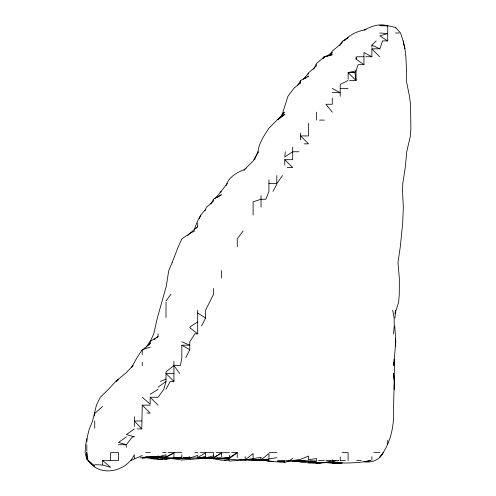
<?xml version="1.0" encoding="UTF-8"?>
<svg xmlns="http://www.w3.org/2000/svg" width="496" height="496" viewBox="0 0 496 496"><rect width="100%" height="100%" fill="white"/><g stroke="black" fill="none" stroke-linecap="round" stroke-linejoin="round"><path stroke-width="0.74" d="M276.867 175.522L276.731 183.439L268.95 183.439M393.867 361.956L393.737 365.558L395.783 341.8L394.773 325.965M137.256 428.904L141.782 428.904L142.259 405.145L150.176 405.145M94.321 415.946L94.513 413.063M394.946 318.048L395.641 310.13M393.533 333.882L394.246 325.965L394.14 318.048L392.64 310.13M86.831 441.793L87.302 436.821L89.305 428.904L92.578 420.98L96.429 405.145L100.291 397.228L108.481 389.31L115.711 381.393L125.339 373.476L133.12 365.558L132.432 366.873M285.305 151.764L284.785 156.972L292.702 151.764L298.989 151.764M257.852 153.208C258.391 143.666 263.959 135.861 268.95 128.129L276.867 120.199L284.785 114.316L277.971 119.648M220.739 192.795L221.005 191.357M86.831 438.619L85.665 444.738L85.101 452.656L86.831 459.178L94.748 466.283L87.966 460.573L86.831 452.736M226.151 185.597C228.439 176.991 237.398 172.168 245.191 169.31M395.089 312.288L395.455 310.849M181.846 341.8L189.77 345.173L181.846 345.216L181.846 357.635L180.476 365.558L173.929 365.558L166.011 371.82L166.011 381.393L163.804 389.31L158.094 397.228M394.965 313.639L398.672 302.213L399.274 294.295L399.354 278.454L397.959 262.62L400.297 246.785L402.696 223.026L403.329 207.192L402.529 191.357L402.795 183.439L405.269 167.605L406.732 151.764L410.421 135.929L410.899 128.011L410.508 104.259L409.473 96.342L406.305 80.501L406.646 72.583L405.883 56.749L404.928 48.831L403.13 40.914L400.532 32.996L395.641 27.491L387.717 25.643L379.8 25.687L387.717 25.879C379.545 23.052 371.237 26.431 363.965 30.126M194.165 230.231C196.571 222.741 199.603 215.078 205.604 209.696M308.084 74.431L308.537 73.079M365.726 56.749L371.882 56.749L371.882 48.831L379.8 48.831L382.552 40.914L387.717 40.914L387.717 25.643M281.74 115.773L287.934 96.342L293.787 88.424L300.619 82.627L300.619 80.501L297.414 85.783M204.829 210.874L206.485 207.192L213.522 201.171L213.522 199.274L210.856 203.893M199.299 218.711L200.638 215.109M172.143 262.62L178.256 246.785L181.846 238.911L189.77 233.498L197.687 226.542L197.687 223.026M371.882 56.749L363.965 52.526L363.965 64.666L356.047 59.061L356.984 56.749L363.965 56.749M150.121 341.8L153.723 333.882L157.325 318.048L166.247 286.372L168.745 270.537L172.186 262.62M383.408 452.656L379.8 457.231C389.856 444.856 393.619 428.811 393.681 413.063C393.34 395.076 395.132 377.09 394.084 359.079M131.521 367.536L136.989 357.635L142.24 349.717M313.522 69.285L316.454 63.556L324.378 56.749L325.779 56.749M254.584 159.687L258.168 151.764L253.109 161.064L246.357 167.605M94.748 413.943L95.17 413.063L102.666 406.466M185.783 357.635L189.77 349.717L189.77 341.8L194.866 333.882L197.687 333.882L197.687 310.13M201.562 325.965L205.604 318.048L205.604 310.13L213.522 294.295L213.522 288.486M283.247 114.154L284.264 112.177L277.896 119.53M339.568 45.694L343.027 40.914L348.13 37.591L344.497 40.436M166.011 389.31L170.178 381.393L173.929 381.393L173.929 361.162M272.912 191.357L276.867 184.177M88.369 460.573C99.46 477.84 126.511 471.777 134.342 454.665L134.342 458.614M244.02 170.426L245.191 168.516L246.599 168.057M383.048 452.656C379.862 459.972 371.492 463.041 363.965 461.77L370.475 460.573C355.558 463.915 340.213 462.991 325.097 462.421L333.734 462.402M330.212 54.25L332.295 51.119L340.213 44.435M146.078 347.281L149.804 341.8M276.867 183.439L282.565 175.522M166.011 300.991L170.946 294.295M322.729 58.578L324.08 56.749M243.133 230.95L237.274 238.867L237.274 246.785M118.507 444.738L126.424 444.738L132.426 436.821L134.342 436.821L126.424 434.595L134.342 428.904M322.958 58.578L324.378 56.749L324.378 57.697M340.213 44.46L343.027 40.914M299.665 83.787L300.619 82.627M303.304 79.354L308.537 73.024M227.397 183.439L215.159 198.71M196.273 228.197L197.687 226.542M331.359 53.562L332.295 52.495L326.374 56.364M148.608 345.191L150.176 343.492L150.176 341.8M371.882 47.3L371.882 45.167L376.185 40.914M187.736 235.451L189.77 233.498L194.599 230.95M344.422 40.424C350.17 34.522 358.013 30.826 366.122 29.648M308.816 72.583L316.454 65.943L316.454 64.666M150.176 343.492L142.904 349.717L142.259 349.717L142.259 354.541M261.032 459.935L268.95 453.511L268.95 459.017L261.032 459.935L261.032 457.275L245.191 459.916L240.157 459.544M154.157 339.624L155.279 338.756M156.407 337.881L158.094 336.579L158.094 333.882M292.702 458.323L289.652 460.573L284.785 462.47L277.586 461.646M158.094 387.233L166.011 381.393M304.829 78.734L306.063 77.847M307.303 76.961L308.537 76.074L300.619 80.47M126.424 436.821L118.507 442.469L126.424 444.738M217.136 197.613L221.439 194.699L213.522 199.119M150.176 394.308L158.094 389.31M171.052 458.471L181.846 460.028L205.604 458.192L221.439 458.279L229.357 457.591L237.274 452.656L237.274 457.634M197.687 322.059L191.313 325.965L189.77 327.651L197.687 333.882M150.176 341.397L158.094 336.579M183.291 457.944L189.77 458.044L197.687 455.446L197.687 457.572L205.604 452.805L205.604 456.866C189.912 459.284 173.904 457.839 158.094 459.166L162.415 459.048M213.522 457.783L221.439 453.09L221.439 456.735M221.439 453.09L213.522 457.672L197.687 457.87L199.845 457.597M145.855 456.729L166.011 457.114L173.929 452.941L173.929 457.436M130.789 460.573L142.259 455.526M173.929 452.941L166.011 457.002L166.011 454.751L158.094 456.884L142.259 457.256M348.13 80.501L340.213 84.376L340.213 96.342M160.332 381.393L166.011 379.118M335.395 460.573C325.45 464.306 314.464 462.57 304.222 461.038M327.23 56.284L332.295 54.653L324.378 56.575M142.259 349.705L150.176 347.181M332.295 461.33L338.824 460.573L332.295 460.573L324.378 462.656L316.454 462.793L302.783 461.044M197.687 457.56L205.604 457.851L213.522 455.886M348.13 79.354L348.13 72.621L356.047 70.761L358.186 64.666L363.965 64.666M341.651 463.035L332.295 463.239L325.097 462.501M268.95 459.017L276.867 457.641M293.024 460.573L300.619 459.277L308.537 456.029L308.537 459.749L316.454 458.546L316.454 460.573M342.37 462.966L340.213 463.295L332.295 463.041L340.213 463.171M183.291 457.721L189.77 458.025L189.77 457.132L181.846 458.316L174.648 457.963M322.933 462.508L316.454 463.382L308.537 462.737L314.297 462.52M201.283 457.417L205.604 456.866M322.933 462.483L316.454 463.239L323.652 462.545M181.846 454.627L181.846 457.2L166.011 459.017L173.929 458.18M284.785 462.47L284.785 461.224C274.697 463.388 264.759 459.147 254.553 459.922M183.291 457.777L185.448 457.56M186.887 457.417L189.77 457.132M174.648 457.864L181.846 457.2M201.283 458.496L221.439 458.292L229.357 457.591M229.357 461.088L245.191 459.73L260.313 459.928M201.283 458.205L203.441 458.044M292.702 461.069L300.619 460.586L304.327 460.573L300.619 460.995L292.702 460.796L308.537 460.84M142.259 457.951L158.094 457.2L176.092 458.05M147.3 457.579L140.101 457.845M315.016 462.514L308.537 462.873L300.619 462.173L297.73 461.106M286.942 461.466L292.702 461.181L308.537 461.59M253.109 459.6L261.032 459.246L254.553 459.488M281.908 461.348L284.785 461.224M148.019 457.566L142.259 457.802L158.094 457.2L155.936 457.07M164.573 458.986L166.011 458.943L158.094 459.47L150.896 458.546M266.786 460.183L251.67 460.059M273.265 461.305L268.95 461.416L265.844 460.573M150.176 458.757L158.094 458.564L156.655 458.546M205.604 457.851L213.522 457.672L213.522 452.656L205.697 452.656M158.094 457.362L164.573 457.225M277.586 461.726L281.182 461.652M212.083 458.527L221.439 458.695L206.324 458.546M207.762 458.471L220.72 458.484M150.176 457.479L166.011 457.628M348.13 72.583L354.913 72.583L356.047 80.501L348.13 72.621L354.913 72.583L356.047 70.761L356.047 80.501L349.643 80.501M395.461 32.996L399.274 32.996M340.213 88.424L348.13 88.424M319.517 120.094L324.378 120.094M304.166 143.846L308.537 143.846L300.619 135.929L308.537 135.929L308.537 123.244M284.785 165.131L284.785 159.687L292.702 159.687L292.702 147.12M287.153 167.605L292.702 167.605L284.785 159.687M173.929 373.476L166.011 373.476L173.929 381.393M142.259 397.228L150.176 404.203L150.176 397.228L157.66 397.228M146.903 413.063L150.176 413.063L142.259 405.145M141.775 420.98L134.342 420.98L141.782 428.904M145.657 452.656L150.176 452.656M162.607 452.656L166.011 452.656M168.02 452.656L173.929 452.656M174.115 452.656L181.846 452.656M194.903 452.656L197.687 452.656M200.359 452.656L205.604 452.656M216.287 452.656L221.439 452.656M221.724 452.656L229.357 452.656M231.694 452.656L237.274 452.656L229.357 458.571L221.439 458.292M269.34 452.656L276.867 452.656M342.141 452.656L348.13 452.656L348.13 460.573M373.885 452.656L379.8 452.656M102.666 460.573L110.583 467.306L102.666 465.006L102.666 460.573L118.507 460.573L118.507 452.656L110.583 452.656L110.583 460.573M213.522 458.837L221.439 460.17L229.357 460.573M277.419 460.573L284.785 460.573M285.659 460.573L292.702 460.573M318.364 460.573L324.378 460.573M325.829 460.573L330.863 460.573M345.359 460.573L340.213 460.573L340.213 456.983M356.754 460.573L361.28 460.573M213.522 458.186L229.357 458.571L229.357 455.161M242.315 459.364L245.191 459.383L237.274 459.854L221.439 458.397L229.357 458.961L201.283 458.329M240.157 459.928L253.109 460.121M308.537 461.075L316.454 461.206L309.981 461.038M268.95 460.573L253.109 460.22L261.032 460.542M263.909 459.997L268.95 460.145L253.109 459.78L266.786 460.462M337.33 462.514L338.774 462.557M217.118 458.05L221.439 458.199L201.283 458.285M94.748 464.684L102.666 465.006M332.295 92.442L340.213 92.777L332.295 88.424M166.011 457.114L150.176 456.835L158.094 456.835L158.094 455.688M379.8 32.996L387.717 33.554L379.8 35.917L387.717 40.914M247.355 459.575L250.232 459.897M296.831 461.069L300.619 461.565L298.449 461.069M145.855 457.548L149.457 458.304M224.335 460.108L225.779 460.573M371.882 45.167L379.8 48.831M181.846 345.216L189.77 349.717M197.687 313.026L205.604 318.048M150.176 397.228L157.976 405.145M371.882 48.831L379.657 56.749M332.295 112.177L325.946 104.259L332.295 104.259L332.295 98.078M173.929 365.558L179.608 373.476M404.928 48.831L403.13 40.914M125.947 444.738L126.424 447.342M395.641 27.491L395.641 27.993M395.641 338.663L395.641 346.382M387.717 440.274L387.717 444.038M371.882 456.618L371.882 460.145M356.047 56.928L356.047 59.061M332.295 459.817L332.295 460.573M316.454 112.177L316.454 120.094M300.619 133.108L300.619 139.822M268.95 179.887L268.95 191.357L265.788 199.274L261.032 199.274L253.109 201.785L253.109 215.109M261.032 195.579L261.032 207.192M253.109 458.905L253.109 453.524L245.191 459.916L245.191 456.568M221.439 270.537L221.439 277.94M166.011 302.213L166.011 317.539M142.259 362.204L142.259 365.558M134.342 416.708L134.342 426.386M94.748 420.98L94.748 428.352M86.831 444.738L86.831 451.279M394.308 381.393L394.246 389.31L394.351 381.393L393.464 373.476L394.308 381.393M118.507 379.198L116.331 381.393L118.507 379.235M86.831 452.656L86.471 452.656L86.831 459.178L86.831 452.656M189.77 458.149L183.291 458L189.77 458.168"/></g></svg>
